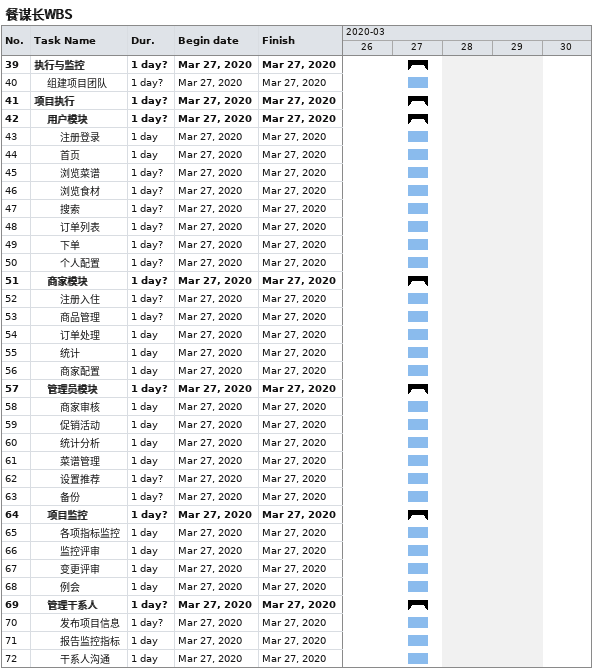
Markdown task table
餐谋长WBS

| ID | Level | Task | Duration | Start | Finish |
|---|---|---|---|---|---|
| 39 | 1 | **执行与监控** | 1d? | 2020-03-27 | 2020-03-27 |
| 40 | 2 | 组建项目团队 | 1d? | 2020-03-27 | 2020-03-27 |
| 41 | 1 | **项目执行** | 1d? | 2020-03-27 | 2020-03-27 |
| 42 | 2 | **用户模块** | 1d? | 2020-03-27 | 2020-03-27 |
| 43 | 3 | 注册登录 | 1d | 2020-03-27 | 2020-03-27 |
| 44 | 3 | 首页 | 1d | 2020-03-27 | 2020-03-27 |
| 45 | 3 | 浏览菜谱 | 1d? | 2020-03-27 | 2020-03-27 |
| 46 | 3 | 浏览食材 | 1d? | 2020-03-27 | 2020-03-27 |
| 47 | 3 | 搜索 | 1d? | 2020-03-27 | 2020-03-27 |
| 48 | 3 | 订单列表 | 1d? | 2020-03-27 | 2020-03-27 |
| 49 | 3 | 下单 | 1d? | 2020-03-27 | 2020-03-27 |
| 50 | 3 | 个人配置 | 1d? | 2020-03-27 | 2020-03-27 |
| 51 | 2 | **商家模块** | 1d? | 2020-03-27 | 2020-03-27 |
| 52 | 3 | 注册入住 | 1d? | 2020-03-27 | 2020-03-27 |
| 53 | 3 | 商品管理 | 1d? | 2020-03-27 | 2020-03-27 |
| 54 | 3 | 订单处理 | 1d | 2020-03-27 | 2020-03-27 |
| 55 | 3 | 统计 | 1d | 2020-03-27 | 2020-03-27 |
| 56 | 3 | 商家配置 | 1d | 2020-03-27 | 2020-03-27 |
| 57 | 2 | **管理员模块** | 1d? | 2020-03-27 | 2020-03-27 |
| 58 | 3 | 商家审核 | 1d | 2020-03-27 | 2020-03-27 |
| 59 | 3 | 促销活动 | 1d | 2020-03-27 | 2020-03-27 |
| 60 | 3 | 统计分析 | 1d | 2020-03-27 | 2020-03-27 |
| 61 | 3 | 菜谱管理 | 1d | 2020-03-27 | 2020-03-27 |
| 62 | 3 | 设置推荐 | 1d? | 2020-03-27 | 2020-03-27 |
| 63 | 3 | 备份 | 1d? | 2020-03-27 | 2020-03-27 |
| 64 | 2 | **项目监控** | 1d? | 2020-03-27 | 2020-03-27 |
| 65 | 3 | 各项指标监控 | 1d | 2020-03-27 | 2020-03-27 |
| 66 | 3 | 监控评审 | 1d | 2020-03-27 | 2020-03-27 |
| 67 | 3 | 变更评审 | 1d | 2020-03-27 | 2020-03-27 |
| 68 | 3 | 例会 | 1d | 2020-03-27 | 2020-03-27 |
| 69 | 2 | **管理干系人** | 1d? | 2020-03-27 | 2020-03-27 |
| 70 | 3 | 发布项目信息 | 1d? | 2020-03-27 | 2020-03-27 |
| 71 | 3 | 报告监控指标 | 1d | 2020-03-27 | 2020-03-27 |
| 72 | 3 | 干系人沟通 | 1d | 2020-03-27 | 2020-03-27 |
